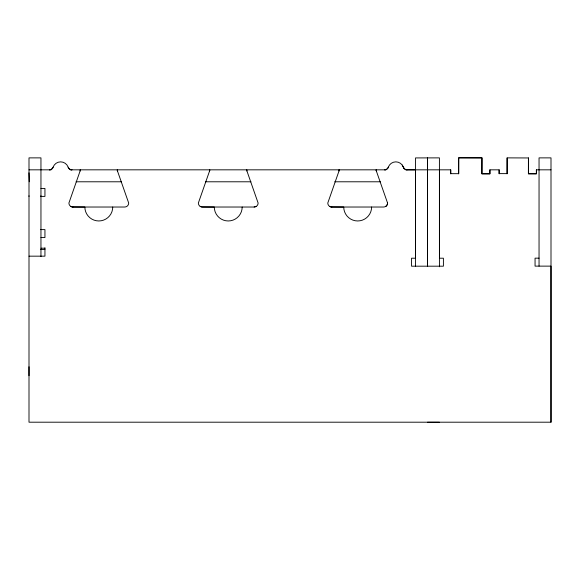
<?xml version="1.0" encoding="UTF-8"?>
<svg xmlns="http://www.w3.org/2000/svg" width="580" height="580" viewBox="0 0 580 580"><rect width="100%" height="100%" fill="white"/><g stroke="black" fill="none" stroke-linecap="round" stroke-linejoin="round"><path stroke-width="0.87" d="M29 375.709L29 366.741M29 196.395L29 195.815M29 172.818L29.29 181.786M40.955 196.395L40.955 195.815M40.955 256.606L40.955 157.876L29 157.876L29 422.197L551 422.197L551 266.126L535.057 266.126L535.057 258.158L539.045 258.158M405.739 169.831L450.718 169.831L450.711 173.666L458.678 173.688L458.722 157.753L481.965 157.854L481.929 173.819L489.904 173.811L489.904 169.831L499.141 169.831L499.141 173.819M499.141 169.831L499.126 173.616L507.101 173.637L507.137 157.956M551 169.831L536.391 169.831L536.377 173.768L528.409 173.746L528.452 157.956L507.108 157.876L507.108 173.819M117.465 170.969A3.98 3.98 0 0 1 117.298 169.831A4.002 4.002 0 0 0 117.465 170.969L128.688 203.036A3.98 3.98 0 0 1 124.7 207.024L72.899 207.024A3.987 3.987 0 0 1 68.911 203.029L80.207 170.687A3.915 3.915 0 0 0 80.301 169.831A3.987 3.987 0 0 1 80.294 170.121M209.576 170.969A4.002 4.002 0 0 0 209.743 169.831A3.987 3.987 0 0 1 209.576 170.977L198.353 203.036A3.987 3.987 0 0 0 202.333 207.024L254.134 207.024L256.317 206.371M339.169 170.121A3.987 3.987 0 0 0 339.177 169.831A4.002 4.002 0 0 1 339.01 170.969L327.787 203.036A3.987 3.987 0 0 0 331.774 207.024L383.576 207.024A3.987 3.987 0 0 0 387.563 203.036L376.333 170.969A3.98 3.98 0 0 1 376.166 169.831A4.002 4.002 0 0 0 376.34 170.969M385.758 206.371L386.389 205.856M29 169.831L51.098 169.831M70.289 169.831L386.019 169.831M76.074 181.786L121.517 181.786M205.595 181.786L250.973 181.786M334.711 181.786L380.4 181.786M40.955 188.427L44.943 188.427L44.943 196.395L40.513 196.395M40.513 229.6L44.943 229.6L44.943 237.568L40.955 237.568M40.955 248.196L44.943 248.196M40.513 249.523L44.943 249.523M29 256.164L44.943 256.164L44.943 247.754M427.46 422.247L439.415 422.247M388.332 167.178A3.987 3.987 0 0 1 384.576 169.831A3.987 3.987 0 0 0 388.332 167.171A7.968 7.968 0 0 1 403.361 167.178A3.987 3.987 0 0 0 407.116 169.831L415.519 169.853L415.519 258.209L411.532 258.209L411.532 266.184L443.41 266.184L443.41 258.209L439.43 258.209L439.43 169.831M329.592 206.371L331.049 206.951L343.73 207.024A13.949 13.949 0 0 0 357.671 220.965A13.949 13.949 0 0 0 371.62 207.024M70.716 206.371L72.174 206.951L84.854 207.024A13.949 13.949 0 0 0 98.796 220.965A13.949 13.949 0 0 0 112.745 207.024M331.049 206.951L331.774 207.024M72.174 206.951L72.899 207.024M200.158 206.371L201.608 206.951L214.288 207.024A13.949 13.949 0 0 0 228.237 220.965A13.949 13.949 0 0 0 242.186 207.024M402.237 165.068L403.919 168.222M246.899 170.969A4.031 4.031 0 0 1 246.732 169.824A3.915 3.915 0 0 0 246.826 170.687L258.122 203.036A3.973 3.973 0 0 1 254.142 207.017M551 422.197L551 157.876L539.045 157.876L539.045 266.126M536.391 169.831L536.391 173.819L528.416 173.811L528.416 157.876M489.904 169.831L489.897 173.819L481.922 173.797L481.965 157.854L458.686 157.876L458.686 173.819M450.718 169.831L450.718 173.819M439.43 266.778L439.415 157.876L415.519 157.927L415.519 266.3M427.474 157.927L427.474 266.184L427.46 157.876M53.114 167.178A3.987 3.987 0 0 1 49.358 169.831A3.987 3.987 0 0 0 53.114 167.171A7.968 7.968 0 0 1 68.143 167.178A3.987 3.987 0 0 0 71.898 169.831A3.987 3.987 0 0 1 68.143 167.178M339.177 169.831A4.024 4.024 0 0 1 339.01 170.969M387.563 203.036A3.995 3.995 0 0 1 386.389 205.856M80.301 169.831A4.002 4.002 0 0 1 80.134 170.969M407.116 169.831A3.987 3.987 0 0 1 403.361 167.171"/></g></svg>
